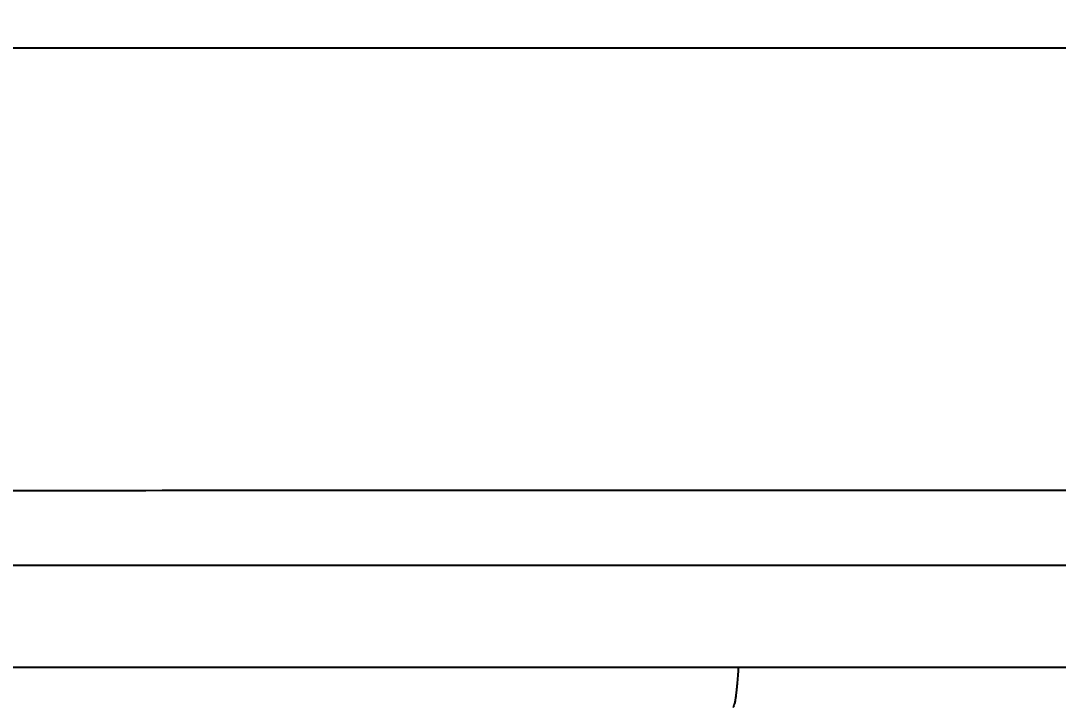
# Model space of a CAD drawing. Header units: millimetres. Extents: x 1236 to 1656, y -100 to 494.
# Drawn here: x 1494.144 to 1496.357, y 391.33 to 392.794 of the extents above; entities that cross this region are included whole.
import ezdxf

# ---------------------------------------------------------------- set-up
doc = ezdxf.new("R2010")
doc.units = ezdxf.units.MM
doc.header["$LTSCALE"] = 0.1
doc.layers.add('DIM', color=3, linetype='Continuous')
doc.styles.get("Standard").update_dxf_attribs({"font": 'arial.ttf'})
doc.dimstyles.new('ISO-25', dxfattribs={"dimtxt": 2.5, "dimasz": 2.5, "dimexe": 1.25, "dimexo": 0.625, "dimtad": 1, "dimlfac": 5, "dimtxsty": 'Standard', "dimcen": 2.5, "dimadec": 0, "dimazin": 0, "dimtfac": 1, "dimtmove": 0, "dimatfit": 3, "dimfxl": 0, "dimarcsym": 0})

# ---------------------------------------------------------------- blocks, each defined once
blk = doc.blocks.new('*D54')
at = {"layer": 'Defpoints', "color": 0}
for p in [(1493.4392, 422.6607), (1493.4392, 405.5297), (1563.4408, 391.5294)]:
    blk.add_point(p, dxfattribs=at)
at = {"layer": 'DIM', "color": 0, "lineweight": -2}
for p, q in [((1493.4392, 406.1547), (1493.4392, 423.9107)), ((1563.4408, 392.1544), (1563.4408, 423.9107)), ((1560.9408, 422.6607), (1495.9392, 422.6607))]:
    blk.add_line(p, q, dxfattribs=at)
at = {"layer": 'DIM', "color": 0}
for points in [[(1495.9392, 423.0773), (1495.9392, 422.244), (1493.4392, 422.6607)], [(1560.9408, 423.0773), (1560.9408, 422.244), (1563.4408, 422.6607)]]:
    blk.add_solid(points, dxfattribs=at)
at = {"layer": 'DIM', "color": 0, "insert": (1528.44, 424.5629), "char_height": 2.5, "attachment_point": 5}
blk.add_mtext('350', dxfattribs=at)
blk = doc.blocks.new('*D43')
at = {"layer": 'Defpoints', "color": 0}
for p in [(1473.7001, 391.7872), (1513.1783, 391.7885), (1513.1783, 382.0926)]:
    blk.add_point(p, dxfattribs=at)
at = {"layer": 'DIM', "color": 0, "lineweight": -2}
for p, q in [((1473.7001, 391.1622), (1473.7001, 380.8426)), ((1513.1783, 391.1635), (1513.1783, 380.8426)), ((1476.2001, 382.0926), (1510.6783, 382.0926))]:
    blk.add_line(p, q, dxfattribs=at)
at = {"layer": 'DIM', "color": 0}
for points in [[(1476.2001, 382.5093), (1476.2001, 381.676), (1473.7001, 382.0926)], [(1510.6783, 382.5093), (1510.6783, 381.676), (1513.1783, 382.0926)]]:
    blk.add_solid(points, dxfattribs=at)
at = {"layer": 'DIM', "color": 0, "insert": (1493.4392, 383.9941), "char_height": 2.5, "attachment_point": 5}
blk.add_mtext('197', dxfattribs=at)

msp = doc.modelspace()

# ---------------------------------------------------------------- linework, layer by layer
for p, q in [((1493.4392, 392.7362), (1498.1709, 392.7356)), ((1493.4394, 391.633), (1507.6018, 391.633)), ((1495.6742, 391.4142), (1493.4393, 391.4142)), ((1507.4931, 391.4143), (1495.6742, 391.4143))]:
    msp.add_line(p, q)
for points, knots in [([(1493.4392, 391.792), (1494.1797, 391.7923), (1495.6579, 391.7926), (1497.8688, 391.7919), (1500.0625, 391.7923), (1501.8744, 391.7921), (1503.3035, 391.7923), (1504.3512, 391.7927), (1505.3739, 391.7935), (1506.207, 391.7939), (1506.8541, 391.7936), (1507.4668, 391.7928), (1508.1908, 391.7916), (1509.0022, 391.7918), (1509.5171, 391.7922), (1509.7604, 391.7923)], [0, 0, 0, 0, 0.136111, 0.271708, 0.406381, 0.539336, 0.604747, 0.669067, 0.731911, 0.792739, 0.82219, 0.850865, 0.905361, 0.95527, 1, 1, 1, 1]), ([(1495.6743, 391.4144), (1495.6739, 391.4082), (1495.6732, 391.3965), (1495.6719, 391.38), (1495.6705, 391.3657), (1495.669, 391.3537), (1495.6675, 391.344), (1495.666, 391.3368), (1495.6646, 391.3323), (1495.6634, 391.3302), (1495.6627, 391.3297), (1495.6623, 391.3297)], [0, 0, 0, 0, 0.216051, 0.407697, 0.574241, 0.714917, 0.828865, 0.915209, 0.97204, 0.98912, 1, 1, 1, 1])]:
    msp.add_open_spline(points, degree=3, knots=knots)

# ---------------------------------------------------------------- dimensions: what is measured, and where the dimension line sits
at = {"layer": 'DIM'}
dim = msp.add_linear_dim(base=(1493.4392, 422.6607), p1=(1563.4408, 391.5294), p2=(1493.4392, 405.5297), text='350', dimstyle='ISO-25', dxfattribs=at)
dim.commit()
dim.dimension.update_dxf_attribs({"geometry": '*D54', "text_midpoint": (1528.44, 424.5629)})
dim = msp.add_linear_dim(base=(1513.1783, 382.0926), p1=(1473.7001, 391.7872), p2=(1513.1783, 391.7885), text='197', dimstyle='ISO-25', dxfattribs=at)
dim.commit()
dim.dimension.update_dxf_attribs({"geometry": '*D43', "text_midpoint": (1493.4392, 382.0926), "dimtype": 160})

doc.saveas('drawing.dxf')
